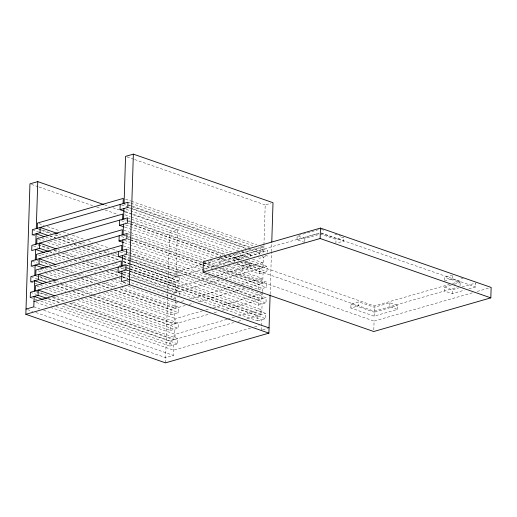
<?xml version="1.0" encoding="UTF-8"?>
<svg xmlns="http://www.w3.org/2000/svg" width="517" height="517" viewBox="0 0 517 517"><rect width="100%" height="100%" fill="white"/><g stroke="black" fill="none" stroke-linecap="round" stroke-linejoin="round"><path stroke-width="0.39" stroke-dasharray="2.58 1.94" d="M165.498 362.863L167.553 297.443M167.579 296.642L167.702 292.628M167.728 291.821L169.595 232.424L177.402 230.181L175.922 277.138L123.557 258.927M56.049 306.503L169.893 346.086L170.054 340.871L233.716 322.576M81.583 299.556L170.384 330.434L170.545 325.219L210.232 313.813M106.366 292.351L170.875 314.782L171.037 309.567L185.196 305.495M171.411 297.637L171.482 295.401M129.36 268.698L171.857 283.478L172.019 278.262L267.632 250.777L267.58 252.27M35.88 312.514L165.66 357.648L173.466 355.405L173.79 344.968L60.709 305.644M175.198 300.248L174.94 308.442L118.781 288.913M175.224 299.498L175.269 298.012L126.697 281.119M226.918 319.357L175.095 334.253L174.933 339.469L69.44 302.781M202.658 310.82L175.586 318.601L175.425 323.816L94.217 295.575M177.628 302.503L176.077 302.943L175.916 308.164L118.994 288.37M176.407 292.512L176.575 287.29L212.926 276.847M169.893 346.086L177.693 343.844L177.861 338.629L71.605 301.676M170.384 330.434L178.184 328.192L178.352 322.976L97.144 294.735M170.875 314.782L178.682 312.539L178.843 307.324L121.922 287.53M179.218 295.394L179.334 291.672L129.244 274.249M171.857 283.478L179.664 281.235L179.826 276.013L129.735 258.597M224.973 264.265L218.962 262.177L219.085 258.267L231.849 262.701M234.524 262.63L234.692 257.414L318.995 233.18M218.962 262.177L242.376 255.45L242.499 251.533L250.26 254.235L250.163 257.363M242.24 270.268L242.363 266.358L250.163 264.116L250.041 268.026L242.24 270.268L228.727 265.57M123.279 274.036L257.692 320.85L257.854 315.635L119.731 267.599M129.922 260.594L258.183 305.198L258.351 299.983L125.457 253.692M207.828 271.864L258.674 289.546L258.843 284.331L216.339 269.551M233.367 264.917L259.166 273.894L259.334 268.672L241.116 262.339M259.78 254.513L259.825 253.02L249.2 249.33M129.651 263.916L260.949 309.573L260.781 314.795L121.896 266.494M123.311 245.885L261.44 293.921L261.272 299.143L129.98 253.479M227.021 266.126L261.932 278.269L261.77 283.484L220.022 268.969M252.554 259.185L262.423 262.617L262.261 267.832L244.806 261.764M260.639 246.17L262.914 246.964L262.752 252.18L252.884 248.748M261.266 330.163L261.596 319.732L124.229 271.961M262.455 292.441L262.248 298.858L124.125 250.823M262.481 291.633L262.578 288.421L211.731 270.74M263.928 245.536L263.728 251.902L253.104 248.205M263.954 244.735L265.202 204.939L270.876 203.31M257.692 320.85L265.499 318.608L265.66 313.392L129.05 265.887M258.183 305.198L265.99 302.956L266.152 297.74L126.51 249.175M258.674 289.546L266.481 287.303L266.643 282.088L221.864 266.513M259.166 273.894L266.972 271.651L267.134 266.429L248.923 260.096M270.132 294.205L271.444 252.464M271.47 251.663L271.748 242.835M304.772 242.441L297.01 239.746L297.133 235.83L304.894 238.531L320.501 234.039L336.018 239.436L343.824 237.193L343.702 241.109L337.317 242.945M304.791 241.659L304.894 238.531M335.895 243.352L336.018 239.436M350.856 308.042L350.978 304.125L358.779 301.883L374.295 307.279L389.908 302.794L397.663 305.495L397.541 309.405L374.127 316.133L350.856 308.042L358.656 305.799L358.779 301.883M237.484 263.657L374.172 311.195L374.34 305.974L449.363 284.415M374.127 316.133L374.25 312.223L397.663 305.495M373.804 329.904L374.082 321.076L472.544 292.777M389.908 302.794L389.786 306.71L397.541 309.405M444.536 280.337L444.633 277.209L451.729 275.167M451.225 285.171L444.536 287.09L444.413 291.006L452.175 293.701L464.26 290.231M444.51 281.119L452.31 278.876L452.433 274.966M452.175 293.701L452.297 289.791L459.096 287.833M460.046 285.772L460.188 281.3L320.54 232.74M468.79 288.925L475.588 286.974L475.711 283.058L462.114 286.967M219.841 258.048L242.499 251.533M298.645 235.397L320.546 229.102M262.914 246.964L177.066 271.638L176.898 276.86L131.363 261.02M297.01 239.746L318.911 233.451M250.26 254.235L234.653 258.72L239.823 260.516M216.791 275.735L262.423 262.617M173.479 293.352L221.27 279.619M225.134 278.508L267.134 266.429M173.318 298.567L177.751 297.294M181.493 301.392L185.364 300.28M189.228 299.169L237.956 285.158M241.051 284.272L261.932 278.269M189.067 304.384L193.707 303.052M198.347 301.715L245.523 288.156M249.394 287.045L266.643 282.088M205.753 309.929L210.393 308.597M213.489 307.705L261.44 293.921M214.096 312.701L217.961 311.589M222.601 310.258L266.152 297.74M227.687 319.138L234.653 317.134M238.518 316.023L260.949 309.573M238.356 321.238L242.996 319.907M246.861 318.795L265.66 313.392M250.648 328.049L173.628 350.183L51.441 307.693M254.5 326.938L259.12 325.613M262.688 329.756L267.651 328.327M452.453 283.523L460.188 281.3M454.204 284.311L460.149 282.605L444.633 277.209M374.172 311.195L457.054 287.374M477.197 291.439L490.374 287.652M127.072 156.91L133.903 159.281M134.666 159.546L265.202 204.939M321.296 229.361L324.301 230.408M334.816 234.059L340.819 236.153M460.692 277.836L463.697 278.883M321.173 233.277L343.702 241.109M452.31 278.876L475.588 286.974M444.536 287.09L452.297 289.791M125.547 199.194L130.859 201.042M131.615 201.307L256.846 244.851M127.983 202.218L130.258 203.007M131.021 203.271L254.726 246.292M258.519 247.611L267.632 250.777M128.636 204.919L250.066 247.152M123.104 203.62L249.091 247.43M121.695 204.99L246.163 248.27M127.822 207.433L245.459 248.341M248.49 249.401L261.395 253.886M265.189 255.204L267.463 255.999L259.663 258.242L258.145 257.712M126.193 209.346L241.555 249.465M245.349 250.784L258.248 255.269M262.048 256.587L263.56 257.117L263.237 267.554L245.019 261.221M125.327 211.524L238.408 250.848M241.445 251.908L254.345 256.393M104.544 204.842L109.093 206.425M112.887 207.744L118.962 209.857M125.03 211.97L131.861 214.342M132.623 214.607L177.402 230.181M242.376 255.45L249.433 257.899M125.056 214.846L130.368 216.694M131.124 216.959L232.068 252.057M235.862 253.382L248.761 257.867M31.466 184.388L38.297 186.76M39.059 187.025L92.944 205.766M96.737 207.084L101.293 208.668M105.087 209.986L117.986 214.477M127.492 217.87L229.193 253.233M232.986 254.558L245.129 258.778M234.692 257.414L241.523 259.793M245.317 261.111L374.34 305.974M125.864 219.783L128.145 220.578M128.901 220.837L131.938 221.896M132.695 222.161L225.289 254.358M229.083 255.676L241.226 259.902M122.613 219.273L126.406 220.591M127.169 220.856L130.2 221.909M130.963 222.174L224.313 254.635M228.107 255.96L241.006 260.445M243.513 261.802L250.163 264.116M121.204 220.643L125.76 222.226M130.31 223.809L220.623 255.217M224.423 256.535L237.322 261.02M127.324 223.085L129.605 223.88M130.362 224.145L220.675 255.553M224.475 256.871L236.618 261.091M240.411 262.41L266.972 271.651M125.702 224.998L216.778 256.671M219.809 257.724L233.471 262.481M237.264 263.799L263.069 272.769L262.746 283.206L219.486 268.161M235.603 264.006L242.363 266.358M350.978 304.125L374.25 312.223M124.836 227.176L212.875 257.796M216.668 259.114L229.567 263.599M123.802 230.233L129.877 232.346M130.633 232.611L207.285 259.269M210.322 260.322L223.984 265.072M127.001 233.522L204.409 260.445M208.209 261.764L221.108 266.249M203.401 261.725L218.639 267.024M221.69 268.084L374.082 321.076M124.616 235.17L131.447 237.549M132.203 237.814L203.543 262.623M204.305 262.882L216.449 267.108M122.878 235.19L125.915 236.243M126.678 236.508L129.709 237.562M130.471 237.826L216.229 267.651M121.469 236.56L125.269 237.878M128.3 238.932L129.819 239.461M130.581 239.726L201.921 264.536M202.677 264.801L212.545 268.226M126.833 238.738L129.87 239.798M130.633 240.062L201.973 264.872M202.729 265.131L211.834 268.297M214.872 269.357L266.481 287.303M124.448 240.392L131.279 242.764M132.042 243.029L207.937 269.422M124.345 242.828L128.895 244.412M129.657 244.677L204.79 270.805M122.387 250.842L129.218 253.22M38.937 223.602L44.249 225.451M47.286 226.511L59.429 230.731M63.223 232.049L68.535 233.897M72.328 235.216L84.471 239.442M88.265 240.76L92.821 242.344M96.614 243.662L108.757 247.889M112.551 249.207L117.107 250.79M120.222 251.947L124.771 253.53M126.342 254.396L265.99 302.956M123.957 256.044L130.788 258.416M131.551 258.681L262.087 304.08L261.757 314.51L126.665 267.535M58.395 233.787L62.189 235.106M65.982 236.431L79.644 241.18M82.681 242.234L86.475 243.552M90.268 244.871L103.174 249.362M106.967 250.68L111.523 252.264M115.317 253.582L117.592 254.377M123.666 256.484L128.979 258.332M38.769 228.824L51.674 233.309M55.468 234.628L59.261 235.946M63.061 237.271L75.96 241.756M79.754 243.074L84.31 244.657M88.103 245.976L100.246 250.202M104.04 251.52L109.352 253.369M113.145 254.687L117.702 256.27M123.776 258.384L130.607 260.755M123.091 258.222L129.166 260.329M38.555 229.367L40.83 230.162M41.593 230.42L50.698 233.587M54.492 234.912L59.048 236.495M62.841 237.814L75.74 242.299M78.778 243.358L83.334 244.942M87.127 246.26L100.027 250.745M103.827 252.063L107.62 253.382M111.413 254.707L117.488 256.813M32.377 229.697L38.445 231.81M49.832 235.765L55.901 237.878M58.938 238.932L70.325 242.893M74.118 244.211L79.431 246.06M83.224 247.378L95.367 251.605M99.161 252.923L103.717 254.506M107.51 255.825L120.416 260.31M123.447 261.369L172.019 278.262M49.884 236.101L55.196 237.949M58.234 239.009L70.377 243.229M74.17 244.547L78.72 246.131M82.52 247.449L95.419 251.941M99.212 253.259L103.012 254.577M106.806 255.896L119.705 260.381M123.498 261.705L128.811 263.554M129.573 263.812L179.664 281.235M123.576 261.802L128.888 263.651M126.012 264.827L128.294 265.622M45.981 237.225L51.293 239.074M54.33 240.127L66.473 244.354M70.267 245.672L74.823 247.255M78.616 248.574L90.759 252.794M94.553 254.118L99.865 255.96M103.659 257.285L116.564 261.77M123.395 264.142L125.67 264.937M126.426 265.202L175.761 282.353L175.431 292.79L130.652 277.222M32.972 235.177L39.04 237.29M42.077 238.343L46.633 239.927M49.671 240.987L62.57 245.472M66.363 246.79L70.919 248.373M74.713 249.692L86.856 253.918M90.649 255.236L95.962 257.085M98.999 258.138L111.142 262.365M114.936 263.683L120.248 265.531M124.041 266.85L128.597 268.433M38.445 239.261L43.758 241.103M47.551 242.428L60.45 246.913M63.488 247.966L68.044 249.549M71.837 250.874L84.736 255.359M87.774 256.413L91.567 257.731M95.367 259.056L108.266 263.541M112.06 264.859L115.853 266.177M119.653 267.496L176.575 287.29M125.851 270.048L265.499 318.608M57.904 249.44L61.697 250.758M65.491 252.083L78.397 256.568M82.19 257.886L87.502 259.734M90.54 260.788L102.683 265.014M106.476 266.333L111.032 267.916M114.826 269.234L119.375 270.818M123.175 272.136L128.487 273.984M38.277 244.476L50.42 248.696M54.22 250.021L59.533 251.863M63.326 253.188L75.469 257.408M78.506 258.461L83.819 260.31M87.612 261.634L100.511 266.119M103.549 267.173L108.105 268.756M111.898 270.074L117.21 271.923M38.064 245.019L50.207 249.246M54.001 250.564L58.557 252.147M61.588 253.201L75.249 257.951M79.049 259.275L82.08 260.329M85.874 261.647L98.779 266.132M102.573 267.457L106.366 268.775M110.16 270.094L116.991 272.465M123.065 274.579L129.896 276.957M121.786 276.388L127.854 278.495M33.405 245.879L37.954 247.462M49.341 251.424L54.653 253.265M58.447 254.59L71.346 259.075M74.383 260.129L78.939 261.712M82.733 263.03L95.639 267.522M99.432 268.84L103.226 270.158M107.019 271.477L119.925 275.968M122.956 277.022L127.512 278.605M49.393 251.753L53.942 253.336M57.742 254.661L70.642 259.146M74.435 260.465L78.229 261.783M82.029 263.108L94.928 267.593M98.721 268.911L102.515 270.229M106.315 271.548L119.214 276.039M123.007 277.358L127.563 278.941M45.49 252.878L50.039 254.461M53.839 255.779L66.738 260.264M69.776 261.324L74.332 262.907M78.125 264.226L91.024 268.711M94.818 270.036L98.618 271.354M102.411 272.672L115.31 277.157M119.104 278.476L120.623 279.006M123.136 282.133L127.693 283.717M41.586 254.002L46.898 255.844M49.936 256.904L62.079 261.124M65.872 262.442L71.184 264.29M74.222 265.35L86.365 269.57M90.158 270.889L95.471 272.737M99.264 274.055L111.407 278.282M114.444 279.335L120.519 281.448M123.55 282.502L127.35 283.82M38.71 255.178L42.504 256.497M46.297 257.815L59.203 262.3M62.996 263.618L66.79 264.943M70.583 266.261L83.489 270.746M87.283 272.065L91.076 273.383M94.876 274.708L107.775 279.193M111.569 280.511L124.474 284.996M128.268 286.321L176.077 302.943M57.413 265.092L61.962 266.675M65.762 268L77.905 272.22M80.936 273.273L86.249 275.122M90.048 276.446L102.948 280.931M105.985 281.985L118.128 286.211M40.068 260.923L50.692 264.614M54.485 265.938L59.041 267.522M62.835 268.84L75.734 273.325M78.771 274.378L83.327 275.962M87.121 277.286L100.02 281.771M103.814 283.09L115.957 287.316M36.81 260.413L49.716 264.898M53.509 266.216L57.303 267.535M61.096 268.853L74.002 273.344M77.796 274.663L82.352 276.246M85.383 277.299L98.288 281.784M102.082 283.109L114.981 287.594M32.151 261.266L37.463 263.114M49.606 267.341L54.162 268.924M57.956 270.242L70.855 274.727M74.655 276.046L78.448 277.364M81.486 278.424L95.141 283.174M98.178 284.227L111.84 288.977M114.877 290.037L171.037 309.567M49.658 267.67L52.695 268.73M56.489 270.048L69.388 274.533M73.188 275.852L78.5 277.7M81.531 278.76L93.674 282.98M97.474 284.298L110.373 288.79M114.167 290.108L178.682 312.539M44.998 268.53L49.548 270.113M53.348 271.431L66.247 275.923M70.041 277.241L73.834 278.56M77.634 279.878L90.533 284.363M94.327 285.688L107.232 290.173M110.263 291.226L174.778 313.664L174.449 324.094L93.241 295.86M31.989 266.488L34.264 267.276M40.332 269.389L45.651 271.238M49.445 272.556L62.344 277.041M65.381 278.101L70.693 279.943M73.731 281.002L86.63 285.487M89.667 286.541L102.566 291.032M38.219 270.83L42.013 272.149M45.806 273.467L58.712 277.952M62.505 279.277L66.299 280.595M70.092 281.914L82.998 286.399M86.035 287.458L99.691 292.208M103.49 293.527L175.586 318.601M56.159 280.485L61.471 282.334M65.265 283.652L78.17 288.137M81.208 289.19L93.351 293.417M39.57 276.576L50.957 280.531M53.994 281.591L58.544 283.174M61.581 284.227L75.243 288.977M78.28 290.037L93.461 295.31M36.319 276.065L49.225 280.55M53.018 281.868L56.812 283.187M60.605 284.512L73.511 288.997M76.542 290.05L90.204 294.8M30.897 276.66L37.728 279.031M49.115 282.993L52.908 284.311M56.702 285.63L69.608 290.115M73.401 291.439L86.3 295.924M90.1 297.243L170.545 325.219M48.404 283.064L52.96 284.647M56.754 285.966L68.897 290.186M72.69 291.51L85.596 295.995M89.389 297.314L178.184 328.192M45.263 284.447L49.057 285.765M52.094 286.825L65.756 291.575M68.793 292.628L82.455 297.378M85.486 298.438L174.287 329.316L173.958 339.753L68.464 303.065M30.736 281.875L37.567 284.247M40.604 285.306L45.153 286.89M48.953 288.208L61.853 292.693M65.646 294.018L77.789 298.238M36.965 286.218L41.522 287.801M45.315 289.119L57.458 293.346M61.252 294.664L74.157 299.149M77.951 300.467L175.095 334.253M56.431 296.403L68.574 300.623M36.804 291.433L49.703 295.924M53.503 297.243L65.646 301.463M35.828 291.717L38.865 292.771M39.622 293.036L49.49 296.467M52.527 297.521L64.67 301.747M30.406 292.312L36.481 294.419M48.624 298.645L61.523 303.13M65.323 304.448L170.054 340.871M47.913 298.716L60.819 303.201M63.856 304.255L177.693 343.844M44.016 299.834L56.915 304.326M30.244 297.527L37.075 299.905M40.869 301.224L53.012 305.444M36.261 302.413L48.404 306.639M33.818 306.839L39.893 308.953M43.686 310.271L173.466 355.405M27.53 309.612L32.842 311.46"/><path stroke-width="0.78" d="M270.107 295.013L268.905 333.142L165.498 362.863L25.85 314.304L29.947 183.858L37.754 181.616L103.781 204.577M34.309 291.187L34.639 280.75L42.989 283.659M34.801 275.535L35.13 265.098L43.48 268M35.292 259.883L35.621 249.446L44.727 252.613M35.789 244.231L36.112 233.794L44.462 236.696M36.28 228.579L37.754 181.616M35.285 290.909L35.453 285.688L121.301 261.014L121.14 266.229M35.776 275.257L35.944 270.036L121.792 245.362L121.631 250.577M36.268 259.599L36.436 254.383L122.283 229.71L122.122 234.925M36.759 243.946L36.927 238.731L122.775 214.057L122.613 219.273M37.256 228.294L37.418 223.079L123.266 198.399L123.104 203.62M118.212 267.069L118.044 272.291L125.851 270.048L126.012 264.827L30.406 292.312L30.244 297.527L38.051 295.285L38.213 290.069L54.912 295.873M118.703 251.417L118.542 256.639L126.342 254.396L126.51 249.175L30.897 276.66L30.736 281.875L38.542 279.632L38.704 274.411L55.403 280.22M119.194 235.765L119.033 240.987L126.833 238.738L127.001 233.522L31.395 261.001L31.227 266.223L39.033 263.98L39.195 258.758L55.894 264.568M119.685 220.113L119.524 225.328L127.324 223.085L127.492 217.87L31.886 245.349L31.718 250.571L39.525 248.328L39.686 243.106L56.385 248.916M120.177 204.461L120.015 209.676L127.822 207.433L127.983 202.218L32.377 229.697L32.209 234.912L40.016 232.669L40.177 227.454L57.639 233.522M121.947 271.166L121.618 281.603L129.424 279.361L269.073 327.92M122.115 265.951L122.439 255.514M122.607 250.299L122.93 239.862M123.098 234.647L123.427 224.21M123.589 218.988L123.918 208.558M124.08 203.336L125.553 156.38L133.36 154.137L273.008 202.696L271.774 242.034M25.85 314.304L129.263 284.576L133.36 154.137M203.071 272.155L203.401 261.725L320.469 228.075L491.15 287.426L490.82 297.863L373.752 331.513L203.071 272.155L320.146 238.511L490.82 297.863M320.146 238.511L320.469 228.075M33.98 301.624L121.786 276.388M26.012 309.082L33.818 306.839L34.148 296.403L43.254 299.576M120.015 209.676L124.565 211.259M119.524 225.328L124.074 226.911M119.033 240.987L123.582 242.57M118.542 256.639L123.091 258.222M40.016 232.669L48.365 235.578M118.044 272.291L122.6 273.874M39.525 248.328L48.63 251.495M129.263 284.576L268.905 333.142M39.033 263.98L48.139 267.147M38.542 279.632L46.892 282.534M38.051 295.285L47.157 298.451"/></g></svg>
